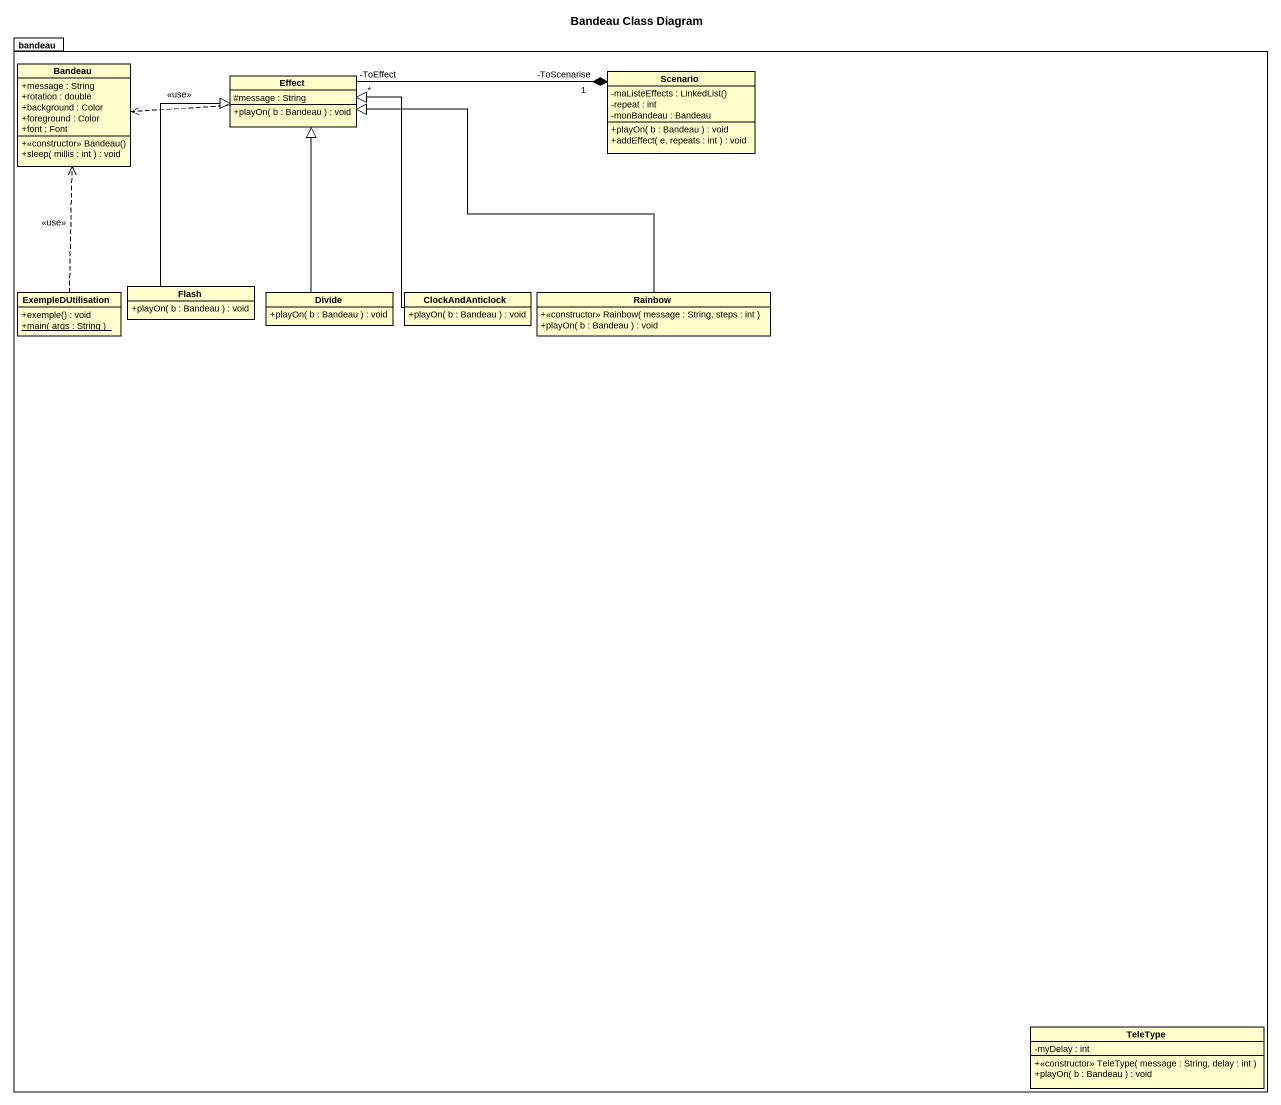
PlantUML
@startuml
title Bandeau Class Diagram
hide circle
hide empty members
skinparam classAttributeIconSize 0
package bandeau {
  class Bandeau {
    +message : String
    +rotation : double
    +background : Color
    +foreground : Color
    +font : Font
    +<<constructor>> Bandeau()
    +sleep( millis : int ) : void
  }
  class Effect {
    #message : String
    +playOn( b : Bandeau ) : void
  }
  class Scenario {
    {field} -maListeEffects : LinkedList()
    -repeat : int
    -monBandeau : Bandeau
    +playOn( b : Bandeau ) : void
    +addEffect( e, repeats : int ) : void
  }
  class ExempleDUtilisation {
    +exemple() : void
    {static} +main( args : String )
  }
  class Flash {
    +playOn( b : Bandeau ) : void
  }
  class Divide {
    +playOn( b : Bandeau ) : void
  }
  class ClockAndAnticlock {
    +playOn( b : Bandeau ) : void
  }
  class Rainbow {
    +<<constructor>> Rainbow( message : String, steps : int )
    +playOn( b : Bandeau ) : void
  }
  class TeleType {
    -myDelay : int
    +<<constructor>> TeleType( message : String, delay : int )
    +playOn( b : Bandeau ) : void
  }
}
Effect .left.> Bandeau : <<use>>
Scenario "1\n-ToScenarise" *-left- "*\n-ToEffect" Effect
ExempleDUtilisation .up.> Bandeau : <<use>>
Flash -up-|> Effect
Divide -up-|> Effect
ClockAndAnticlock -up-|> Effect
Rainbow -left-|> Effect
@enduml
